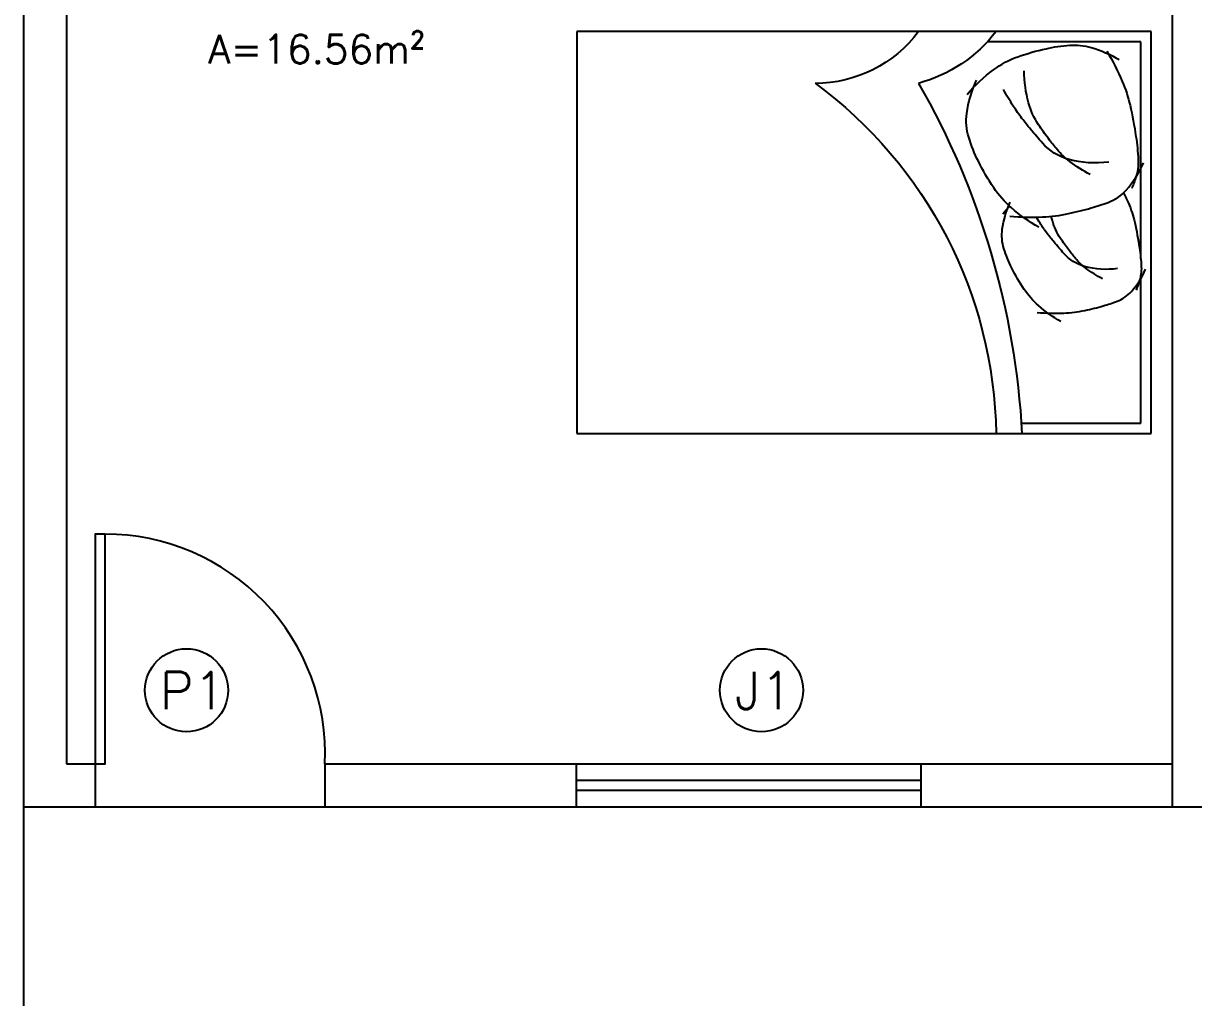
# Model space of a CAD drawing. Header units: millimetres. Extents: x 45003 to 46969, y 6653 to 6979.
# Drawn here: x 45044.366 to 45048.441, y 6715.295 to 6718.688 of the extents above; entities that cross this region are included whole.
import ezdxf

# ---------------------------------------------------------------- set-up
doc = ezdxf.new("R2010")
doc.units = ezdxf.units.MM
for name, color, linetype in [('ARQ-ALVENARIA', 4, 'Continuous'), ('ARQ-ESQ-01', 1, 'Continuous'), ('ARQ-ESQ-02', 2, 'Continuous'), ('ARQ-MÓVEIS', 170, 'Continuous'), ('ARQ-PENA-02', 2, 'Continuous'), ('ARQ-PENA-FINA-CINZA', 8, 'Continuous'), ('ARQ-TEXTO2', 2, 'Continuous')]:
    doc.layers.add(name, color=color, linetype=linetype)
doc.styles.add('ROMANS', font='romans.shx')

# ---------------------------------------------------------------- blocks, each defined once
blk = doc.blocks.new('CAMA-C')
for p, q in [((-0.6272, 1.0022), (0.7728, 1.0022)), ((-0.6272, -0.9978), (-0.6272, 1.0022)), ((0.7728, 1.0022), (0.7728, -0.9978)), ((-0.5912, 0.9662), (-0.0758, 0.9662)), ((-0.5912, 0.5504), (-0.5912, 0.9662)), ((-0.0188, 0.9662), (0.7368, 0.9662)), ((0.7368, 0.9662), (0.7368, 0.4315)), ((0.7728, -0.9978), (-0.6272, -0.9978))]:
    blk.add_line(p, q)
for points in [[(-0.2051, 0.6057, -0.034352), (-0.2075, 0.6977, -0.04249), (-0.1981, 0.7715, -0.015911), (-0.1821, 0.8357, -0.020937), (-0.1664, 0.8835, -0.121269), (-0.132, 0.9337, -0.080025), (-0.055, 0.9829)], [(0.2117, 0.9061, 0.014129), (0.1749, 0.9232, 0.04596), (0.1084, 0.945, 0.01901), (0.0199, 0.9616, 0.025886), (-0.0458, 0.968, 0.088683), (-0.0962, 0.9613, 0.020726), (-0.1275, 0.9499)], [(0.1306, 0.5103, -0.034352), (0.1276, 0.6237, -0.04249), (0.1392, 0.7148, -0.015911), (0.1589, 0.7939, -0.020937), (0.1783, 0.8529, -0.121269), (0.2207, 0.9148, -0.080025), (0.3158, 0.9756)], [(0.7047, 0.8477, 0.033461), (0.5993, 0.9019, 0.04596), (0.5172, 0.9287, 0.01901), (0.4082, 0.9493, 0.025886), (0.327, 0.9572, 0.088683), (0.2649, 0.9489, 0.020726), (0.2264, 0.9348)], [(-0.0525, 0.8853, 0.103492), (-0.0446, 0.7697, 0.14369), (0.0001, 0.6984, 0.007817), (0.0401, 0.664, 0.010698), (0.0703, 0.64, 0.020146), (0.1055, 0.6153, 0.007403), (0.1269, 0.602)], [(0.5543, 0.3618, 0.057152), (0.6403, 0.4534, 0.075208), (0.6853, 0.5378, 0.030275), (0.7135, 0.6362, 0.036967), (0.7256, 0.7192, 0.089016), (0.7177, 0.7933, 0.061822), (0.6753, 0.8914)], [(-0.0876, 0.8327, 0.040593), (-0.0514, 0.7753, 0.055645), (-0.0174, 0.7392, 0.015363), (0.0135, 0.7146, 0.01263), (0.0527, 0.6867, 0.082628), (0.1145, 0.6586, 0.010572), (0.1298, 0.6548)], [(0.3188, 0.8551, 0.103492), (0.3285, 0.7126, 0.14369), (0.3837, 0.6245, 0.007817), (0.4331, 0.5821, 0.010698), (0.4703, 0.5525, 0.020146), (0.5137, 0.5221, 0.015912), (0.5712, 0.4876)], [(0.2755, 0.7902, 0.040593), (0.3202, 0.7195, 0.055645), (0.3621, 0.675, 0.015363), (0.4002, 0.6445, 0.01263), (0.4486, 0.6101, 0.082628), (0.5248, 0.5754, 0.061291), (0.6361, 0.5597)], [(-0.2369, 0.6876, 0.050543), (-0.1814, 0.6097, 0.064376), (-0.125, 0.5601, 0.03352), (-0.0504, 0.5167, 0.039598), (0.0175, 0.4896, 0.109626), (0.0849, 0.484, 0.0754), (0.1787, 0.5116)], [(0.0913, 0.6112, 0.050543), (0.1598, 0.5152, 0.064376), (0.2294, 0.454, 0.03352), (0.3214, 0.4005, 0.039598), (0.4052, 0.367, 0.109626), (0.4883, 0.3601, 0.0754), (0.604, 0.3942)], [(0.1384, 0.4854, 0.020037), (0.1648, 0.5096, 0.075208)]]:
    blk.add_lwpolyline(points, format="xyb")
for centre, radius, start, end in [((-0.7728, -2.1884), 2.7445, 60.1604, 86.9589), ((-0.6505, -1.0792), 1.5416, 36.2433, 89.1337), ((1.0878, 0.0572), 0.5131, 127.875, 164.7449), ((1.0428, -0.1678), 0.45, 126.8699, 180)]:
    blk.add_arc(centre, radius, start, end)

msp = doc.modelspace()

# ---------------------------------------------------------------- linework, layer by layer
at = {"layer": 'ARQ-ALVENARIA'}
for p, q in [((45044.3665, 6721.4595), (45044.3665, 6715.9595)), ((45044.5165, 6721.4595), (45044.5165, 6716.1095)), ((45048.3665, 6721.4595), (45048.3665, 6715.9595)), ((45044.5165, 6716.1095), (45044.6165, 6716.1095)), ((45044.6165, 6716.1095), (45044.6165, 6715.9595)), ((45045.4165, 6716.1095), (45046.2915, 6716.1095)), ((45045.4165, 6716.1095), (45045.4165, 6715.9595)), ((45046.2915, 6716.1095), (45046.2915, 6715.9595)), ((45047.4915, 6716.1095), (45048.3665, 6716.1095)), ((45047.4915, 6716.1095), (45047.4915, 6715.9595)), ((45044.3665, 6715.9595), (45044.6165, 6715.9595)), ((45045.4165, 6715.9595), (45046.2915, 6715.9595)), ((45047.4915, 6715.9595), (45048.6165, 6715.9595)), ((45048.3665, 6715.9595), (45048.6165, 6715.9595))]:
    msp.add_line(p, q, dxfattribs=at)
at = {"layer": 'ARQ-ESQ-01'}
for p, q in [((45046.2915, 6716.1095), (45047.4915, 6716.1095)), ((45046.2915, 6715.9595), (45047.4915, 6715.9595))]:
    msp.add_line(p, q, dxfattribs=at)
at = {"layer": 'ARQ-ESQ-01', "ltscale": 0.03}
for centre in [(45044.9346, 6716.3654), (45046.9367, 6716.3654)]:
    msp.add_circle(centre, 0.1447, dxfattribs=at)
at = {"layer": 'ARQ-ESQ-01'}
msp.add_arc((45044.6515, 6716.1437), 0.7658, 357.4377, 90, dxfattribs=at)
at = {"layer": 'ARQ-ESQ-02'}
msp.add_lwpolyline([(45044.6165, 6716.1095), (45044.6515, 6716.1095), (45044.6515, 6716.9095), (45044.6165, 6716.9095)], close=True, dxfattribs=at)
at = {"layer": 'ARQ-PENA-02', "ltscale": 0.025}
for p, q in [((45046.2915, 6716.052), (45047.4915, 6716.052)), ((45046.2915, 6716.017), (45047.4915, 6716.017))]:
    msp.add_line(p, q, dxfattribs=at)
at = {"layer": 'ARQ-PENA-FINA-CINZA'}
for p, q in [((45044.3665, 6715.9595), (45044.3665, 6714.4595)), ((45044.6165, 6715.9595), (45045.4165, 6715.9595))]:
    msp.add_line(p, q, dxfattribs=at)

# ---------------------------------------------------------------- block references
at = {"layer": 'ARQ-MÓVEIS', "xscale": -1, "rotation": 270}
msp.add_blockref('CAMA-C', (45047.2914, 6717.8866), dxfattribs=at)

# ---------------------------------------------------------------- texts
at = {"layer": 'ARQ-TEXTO2', "insert": (45045.0103, 6718.6486), "char_height": 0.1, "attachment_point": 1, "style": 'ROMANS'}
msp.add_mtext('A=16.56m²', dxfattribs=at)
at = {"layer": 'ARQ-TEXTO2', "char_height": 0.13, "width": 0.199395, "attachment_point": 1, "style": 'ROMANS'}
for s, insert in [('P1', (45044.8418, 6716.4296)), ('J1', (45046.8439, 6716.4296))]:
    msp.add_mtext(s, dxfattribs=dict(at, insert=insert))

doc.saveas('drawing.dxf')
